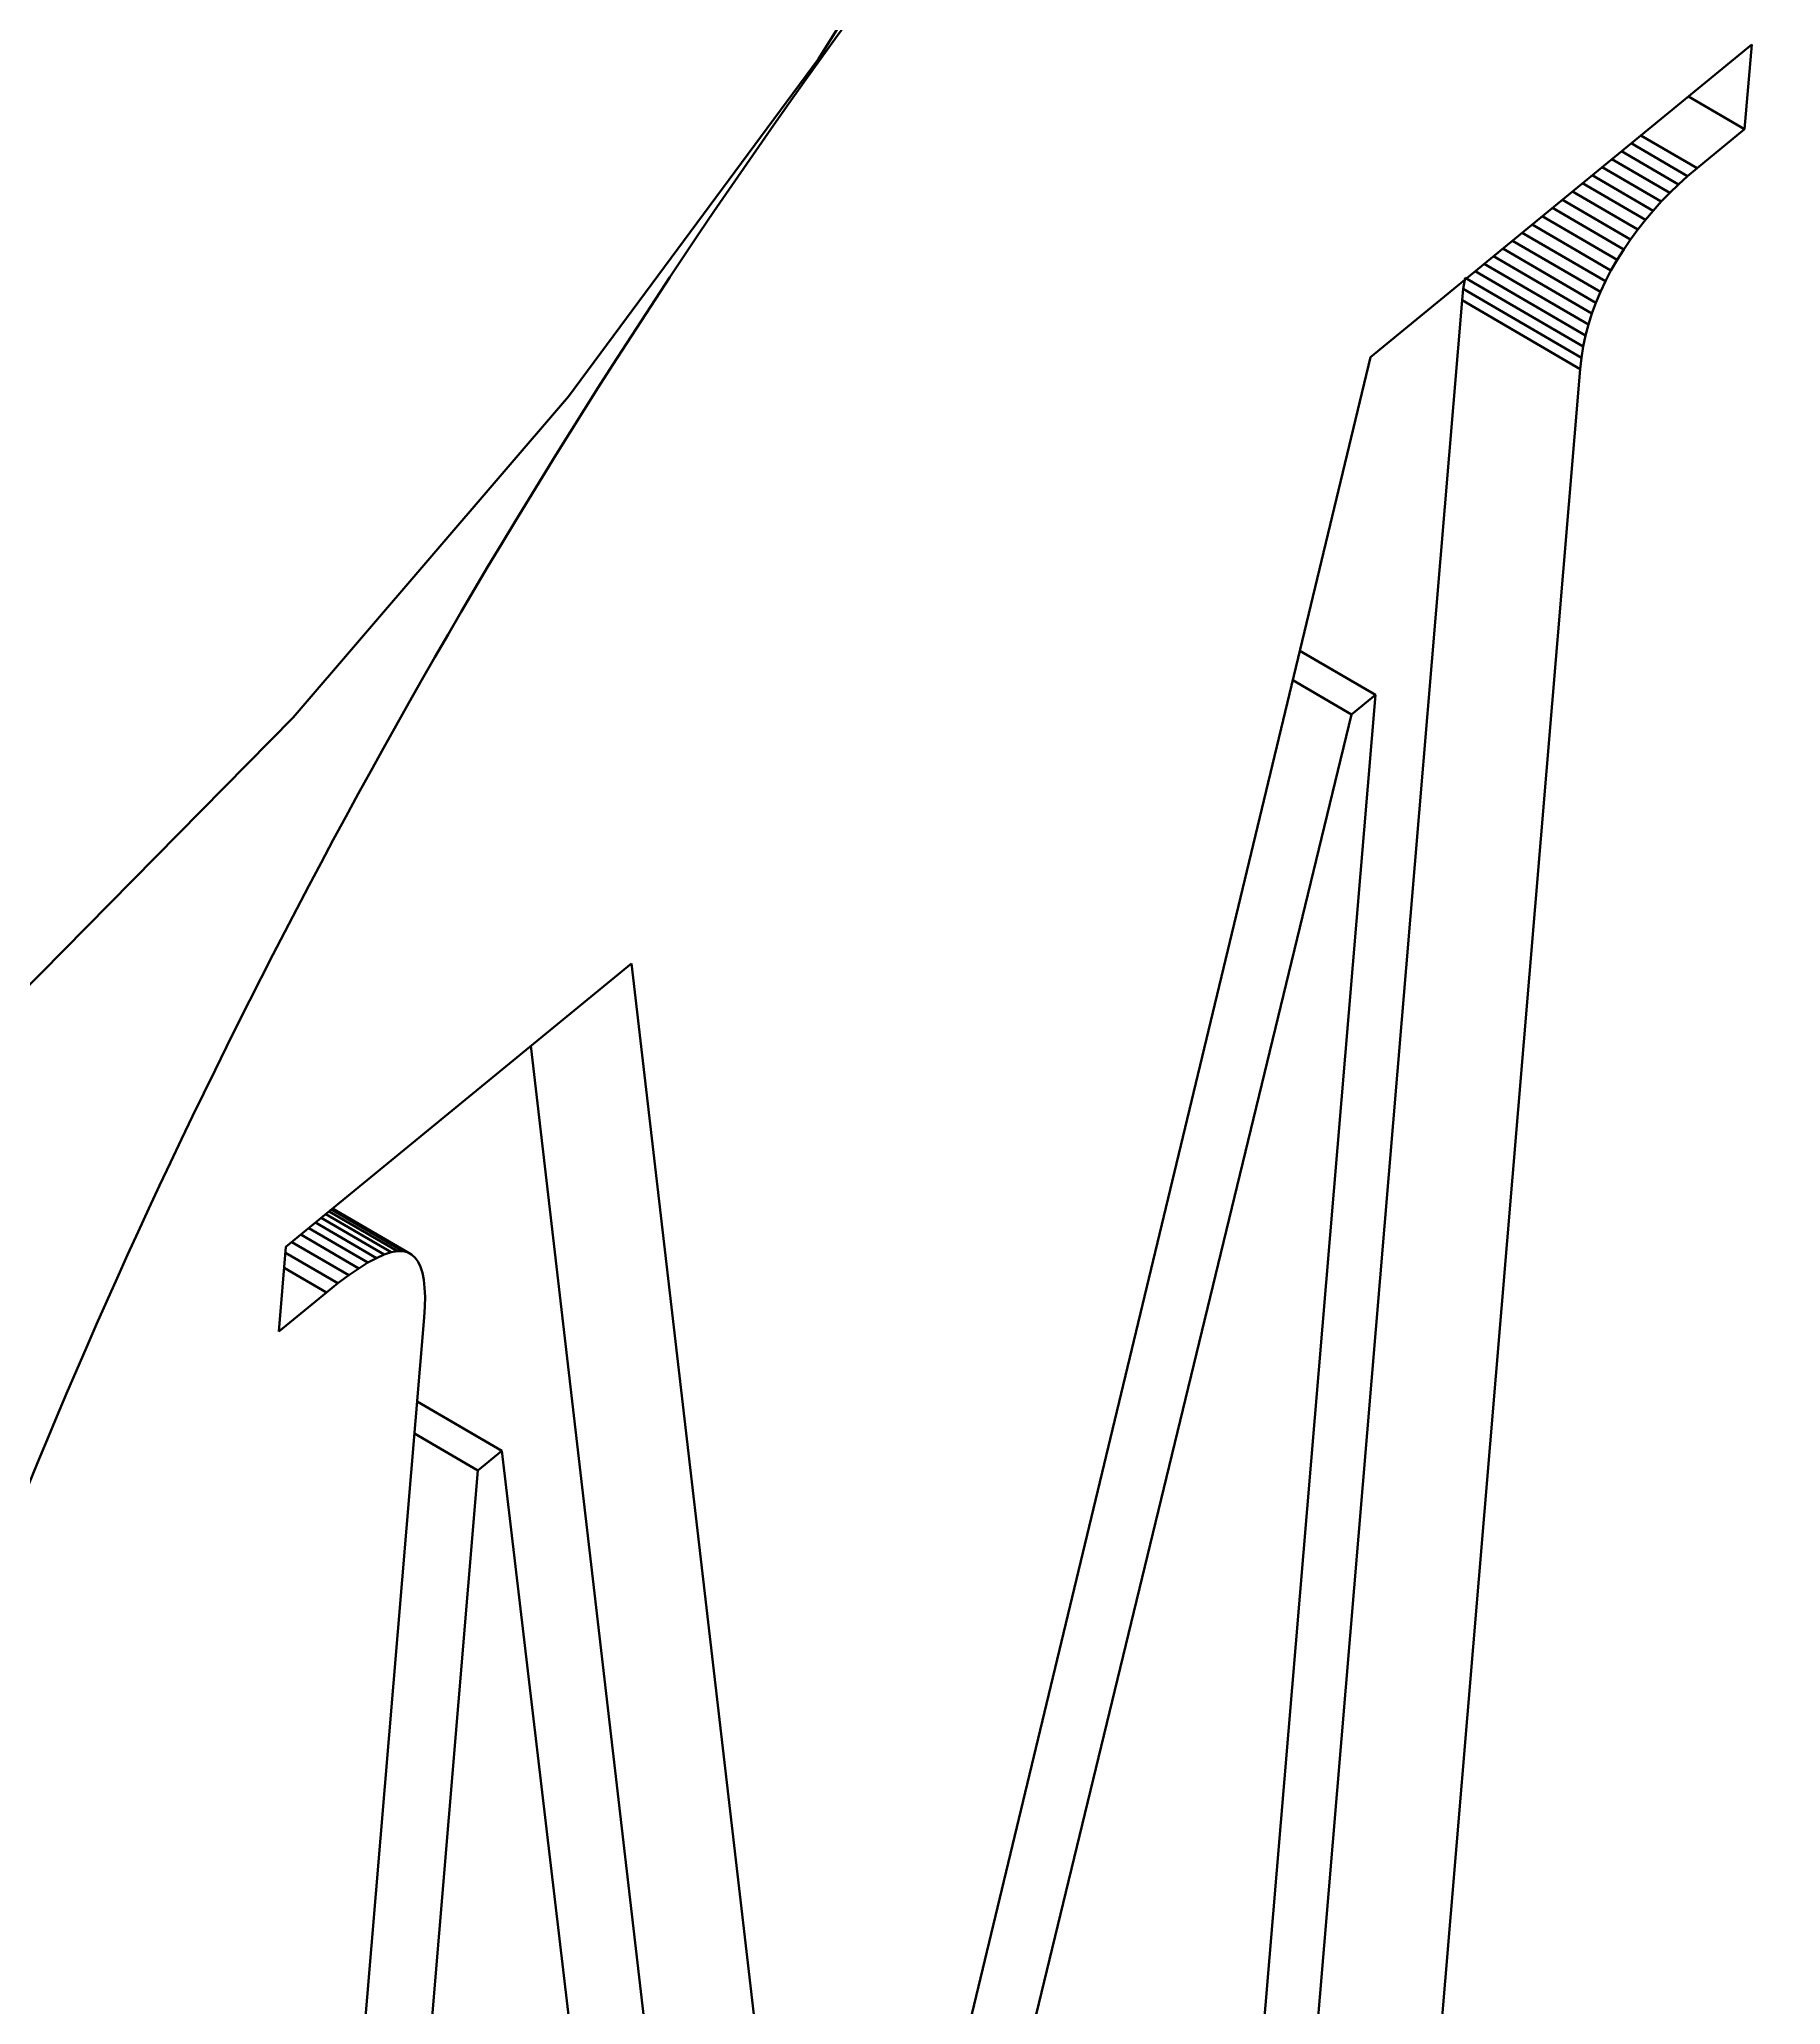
# Model space of a CAD drawing. Header units: millimetres. Extents: x 5606 to 13175, y -3239 to -2051.
# Drawn here: x 6964.978 to 6967.865, y -2734.558 to -2731.299 of the extents above; entities that cross this region are included whole.
import ezdxf

# ---------------------------------------------------------------- set-up
doc = ezdxf.new("R2010")
doc.units = ezdxf.units.MM
doc.layers.add('word_dim', color=253, linetype='Continuous')
doc.styles.get("Standard").update_dxf_attribs({"font": 'romans.shx', "bigfont": 'bigfont.shx'})
doc.dimstyles.new('RS1-4', dxfattribs={"dimscale": 4, "dimtxt": 3.5, "dimasz": 3, "dimexe": 1, "dimexo": 0, "dimgap": 1, "dimtad": 3, "dimdsep": 46, "dimtxsty": 'Standard', "dimblk1": 'OPEN', "dimblk2": 'OPEN', "dimsah": 1, "dimcen": 0, "dimclrd": 256, "dimclre": 256, "dimclrt": 3, "dimadec": 0, "dimazin": 0, "dimtfac": 1, "dimtmove": 0, "dimatfit": 3, "dimldrblk": 'OPEN', "dimfxl": 0, "dimtolj": 1, "dimtzin": 0, "dimarcsym": 0})

# ---------------------------------------------------------------- blocks, each defined once
blk = doc.blocks.new('A$C25B35021')
at = {"color": 7, "lineweight": 35, "ltscale": 0.020452}
blk.add_line((42.0621, -82.7556), (42.6945, -82.2367), dxfattribs=at)
at = {"color": 7, "lineweight": 35, "ltscale": 0.003523}
blk.add_line((42.6945, -82.2367), (42.6827, -82.3771), dxfattribs=at)
at = {"color": 7, "lineweight": 35, "ltscale": 0.002695}
blk.add_line((42.6827, -82.3771), (42.5896, -82.3229), dxfattribs=at)
at = {"color": 7, "lineweight": 35, "ltscale": 0.002705}
blk.add_line((42.5881, -82.4552), (42.4946, -82.4007), dxfattribs=at)
at = {"color": 7, "lineweight": 35, "ltscale": 0.002697}
blk.add_line((42.6037, -82.442), (42.5105, -82.3877), dxfattribs=at)
at = {"color": 7, "lineweight": 35, "ltscale": 0.002555}
blk.add_line((42.6827, -82.3771), (42.6037, -82.442), dxfattribs=at)
at = {"color": 7, "lineweight": 35, "ltscale": 0.002778}
blk.add_line((42.5586, -82.4829), (42.4625, -82.427), dxfattribs=at)
at = {"color": 7, "lineweight": 35, "ltscale": 0.002733}
blk.add_line((42.5731, -82.4689), (42.4786, -82.4139), dxfattribs=at)
at = {"color": 7, "lineweight": 35, "ltscale": 0.003022}
for p, q in [((42.5181, -82.5279), (42.4137, -82.4671)), ((40.4267, -84.2439), (40.3222, -84.1831))]:
    blk.add_line(p, q, dxfattribs=at)
at = {"color": 7, "lineweight": 35, "ltscale": 0.002923}
for p, q in [((42.5311, -82.5125), (42.43, -82.4537)), ((40.4139, -84.2496), (40.3128, -84.1908))]:
    blk.add_line(p, q, dxfattribs=at)
at = {"color": 7, "lineweight": 35, "ltscale": 0.002839}
blk.add_line((42.5445, -82.4975), (42.4464, -82.4403), dxfattribs=at)
at = {"color": 7, "lineweight": 35, "ltscale": 0.000507666}
blk.add_line((42.5881, -82.4552), (42.5731, -82.4689), dxfattribs=at)
at = {"color": 7, "lineweight": 35, "ltscale": 0.000511587}
blk.add_line((42.6037, -82.442), (42.5881, -82.4552), dxfattribs=at)
at = {"color": 7, "lineweight": 35, "ltscale": 0.003273}
for p, q in [((42.4936, -82.5602), (42.3805, -82.4943)), ((40.4486, -84.2381), (40.3354, -84.1723))]:
    blk.add_line(p, q, dxfattribs=at)
at = {"color": 7, "lineweight": 35, "ltscale": 0.003136}
for p, q in [((42.5056, -82.5438), (42.3972, -82.4807)), ((40.4382, -84.24), (40.3298, -84.1769))]:
    blk.add_line(p, q, dxfattribs=at)
at = {"color": 7, "lineweight": 35, "ltscale": 0.000503577}
blk.add_line((42.5445, -82.4975), (42.5311, -82.5125), dxfattribs=at)
at = {"color": 7, "lineweight": 35, "ltscale": 0.000505576}
blk.add_line((42.5586, -82.4829), (42.5445, -82.4975), dxfattribs=at)
at = {"color": 7, "lineweight": 35, "ltscale": 0.000505557}
blk.add_line((42.5731, -82.4689), (42.5586, -82.4829), dxfattribs=at)
at = {"color": 7, "lineweight": 35, "ltscale": 0.003595}
blk.add_line((42.4713, -82.5942), (42.347, -82.5218), dxfattribs=at)
at = {"color": 7, "lineweight": 35, "ltscale": 0.003425}
for p, q in [((42.4823, -82.577), (42.3639, -82.508)), ((40.4575, -84.2382), (40.3391, -84.1692))]:
    blk.add_line(p, q, dxfattribs=at)
at = {"color": 7, "lineweight": 35, "ltscale": 0.000506758}
blk.add_line((42.5181, -82.5279), (42.5056, -82.5438), dxfattribs=at)
at = {"color": 7, "lineweight": 35, "ltscale": 0.000503078}
blk.add_line((42.5311, -82.5125), (42.5181, -82.5279), dxfattribs=at)
at = {"color": 7, "lineweight": 35, "ltscale": 0.004216}
blk.add_line((42.4434, -82.6472), (42.2977, -82.5623), dxfattribs=at)
at = {"color": 7, "lineweight": 35, "ltscale": 0.003991}
blk.add_line((42.4517, -82.6294), (42.3138, -82.5491), dxfattribs=at)
at = {"color": 7, "lineweight": 35, "ltscale": 0.003782}
blk.add_line((42.461, -82.6117), (42.3303, -82.5356), dxfattribs=at)
at = {"color": 7, "lineweight": 35, "ltscale": 0.000507217}
blk.add_line((42.4936, -82.5602), (42.4823, -82.577), dxfattribs=at)
at = {"color": 7, "lineweight": 35, "ltscale": 0.000506629}
blk.add_line((42.5056, -82.5438), (42.4936, -82.5602), dxfattribs=at)
at = {"color": 7, "lineweight": 35, "ltscale": 0.004718}
blk.add_line((42.4293, -82.6831), (42.2662, -82.5882), dxfattribs=at)
at = {"color": 7, "lineweight": 35, "ltscale": 0.004457}
blk.add_line((42.4359, -82.6651), (42.2818, -82.5754), dxfattribs=at)
at = {"color": 7, "lineweight": 35, "ltscale": 0.000508098}
blk.add_line((42.4713, -82.5942), (42.461, -82.6117), dxfattribs=at)
at = {"color": 7, "lineweight": 35, "ltscale": 0.000510483}
blk.add_line((42.4823, -82.577), (42.4713, -82.5942), dxfattribs=at)
at = {"color": 7, "lineweight": 35, "ltscale": 0.00046886}
for p, q in [((42.2191, -82.6239), (42.2161, -82.6424)), ((42.4151, -82.738), (42.4122, -82.7565))]:
    blk.add_line(p, q, dxfattribs=at)
at = {"color": 7, "lineweight": 35, "ltscale": 0.005671}
for p, q in [((42.4151, -82.738), (42.2191, -82.6239)), ((42.4101, -82.7752), (42.2141, -82.6611)), ((42.4122, -82.7565), (42.2161, -82.6424))]:
    blk.add_line(p, q, dxfattribs=at)
at = {"color": 7, "lineweight": 35, "ltscale": 0.005293}
blk.add_line((42.4189, -82.7196), (42.2359, -82.613), dxfattribs=at)
at = {"color": 7, "lineweight": 35, "ltscale": 0.005}
blk.add_line((42.4237, -82.7013), (42.2508, -82.6007), dxfattribs=at)
at = {"color": 7, "lineweight": 35, "ltscale": 0.00049013}
blk.add_line((42.4517, -82.6294), (42.4434, -82.6472), dxfattribs=at)
at = {"color": 7, "lineweight": 35, "ltscale": 0.000498928}
blk.add_line((42.461, -82.6117), (42.4517, -82.6294), dxfattribs=at)
at = {"color": 7, "lineweight": 35, "ltscale": 0.083965}
for p, q in [((42.2141, -82.6611), (41.9334, -86.008)), ((42.4101, -82.7752), (42.1294, -86.1221)), ((40.2122, -87.695), (40.493, -84.3481))]:
    blk.add_line(p, q, dxfattribs=at)
at = {"color": 7, "lineweight": 35, "ltscale": 0.000469792}
for p, q in [((42.2161, -82.6424), (42.2141, -82.6611)), ((42.4122, -82.7565), (42.4101, -82.7752))]:
    blk.add_line(p, q, dxfattribs=at)
at = {"color": 7, "lineweight": 35, "ltscale": 0.000486174}
blk.add_line((42.4434, -82.6472), (42.4359, -82.6651), dxfattribs=at)
at = {"color": 7, "lineweight": 35, "ltscale": 0.000475888}
blk.add_line((42.4293, -82.6831), (42.4237, -82.7013), dxfattribs=at)
at = {"color": 7, "lineweight": 35, "ltscale": 0.000480068}
blk.add_line((42.4359, -82.6651), (42.4293, -82.6831), dxfattribs=at)
at = {"color": 7, "lineweight": 35, "ltscale": 0.000470426}
blk.add_line((42.4189, -82.7196), (42.4151, -82.738), dxfattribs=at)
at = {"color": 7, "lineweight": 35, "ltscale": 0.000471506}
blk.add_line((42.4237, -82.7013), (42.4189, -82.7196), dxfattribs=at)
at = {"color": 7, "lineweight": 35, "ltscale": 0.093569}
blk.add_line((41.1864, -86.3945), (42.0621, -82.7556), dxfattribs=at)
at = {"color": 7, "lineweight": 35, "ltscale": 0.003629}
blk.add_line((42.0704, -83.3154), (41.9449, -83.2424), dxfattribs=at)
at = {"color": 7, "lineweight": 35, "ltscale": 0.002824}
blk.add_line((42.0308, -83.3479), (41.9332, -83.2911), dxfattribs=at)
at = {"color": 7, "lineweight": 35, "ltscale": 0.101484}
blk.add_line((42.0308, -83.3479), (41.0742, -87.2929), dxfattribs=at)
at = {"color": 7, "lineweight": 35, "ltscale": 0.07692}
blk.add_line((41.8132, -86.3815), (42.0704, -83.3154), dxfattribs=at)
at = {"color": 7, "lineweight": 35, "ltscale": 0.001279}
blk.add_line((42.0704, -83.3154), (42.0308, -83.3479), dxfattribs=at)
at = {"color": 7, "lineweight": 35, "ltscale": 0.018536}
blk.add_line((40.2635, -84.2312), (40.8368, -83.761), dxfattribs=at)
at = {"color": 7, "lineweight": 35, "ltscale": 0.067098}
blk.add_line((40.8368, -83.761), (41.1468, -86.4269), dxfattribs=at)
at = {"color": 7, "lineweight": 35, "ltscale": 0.060781}
blk.add_line((40.6699, -83.8978), (40.9508, -86.3128), dxfattribs=at)
at = {"color": 7, "lineweight": 35, "ltscale": 0.003598}
blk.add_line((40.4653, -84.2401), (40.3409, -84.1677), dxfattribs=at)
at = {"color": 7, "lineweight": 35, "ltscale": 0.003785}
blk.add_line((40.472, -84.2438), (40.3411, -84.1676), dxfattribs=at)
at = {"color": 7, "lineweight": 35, "ltscale": 0.002736}
blk.add_line((40.3679, -84.2782), (40.2733, -84.2232), dxfattribs=at)
at = {"color": 7, "lineweight": 35, "ltscale": 0.002779}
blk.add_line((40.3845, -84.2667), (40.2884, -84.2108), dxfattribs=at)
at = {"color": 7, "lineweight": 35, "ltscale": 0.00284}
blk.add_line((40.3997, -84.2572), (40.3016, -84.2), dxfattribs=at)
at = {"color": 7, "lineweight": 35, "ltscale": 0.003522}
blk.add_line((40.2518, -84.3716), (40.2635, -84.2312), dxfattribs=at)
at = {"color": 7, "lineweight": 35, "ltscale": 0.002521}
blk.add_line((40.3499, -84.2915), (40.2628, -84.2408), dxfattribs=at)
at = {"color": 7, "lineweight": 35, "ltscale": 0.000449645}
blk.add_line((40.3997, -84.2572), (40.3845, -84.2667), dxfattribs=at)
at = {"color": 7, "lineweight": 35, "ltscale": 0.000402118}
blk.add_line((40.4139, -84.2496), (40.3997, -84.2572), dxfattribs=at)
at = {"color": 7, "lineweight": 35, "ltscale": 0.000351072}
blk.add_line((40.4267, -84.2439), (40.4139, -84.2496), dxfattribs=at)
at = {"color": 7, "lineweight": 35, "ltscale": 0.000302302}
blk.add_line((40.4382, -84.24), (40.4267, -84.2439), dxfattribs=at)
at = {"color": 7, "lineweight": 35, "ltscale": 0.000263677}
blk.add_line((40.4486, -84.2381), (40.4382, -84.24), dxfattribs=at)
at = {"color": 7, "lineweight": 35, "ltscale": 0.00022278}
blk.add_line((40.4575, -84.2382), (40.4486, -84.2381), dxfattribs=at)
at = {"color": 7, "lineweight": 35, "ltscale": 0.00020114}
blk.add_line((40.4653, -84.2401), (40.4575, -84.2382), dxfattribs=at)
at = {"color": 7, "lineweight": 35, "ltscale": 0.000191192}
blk.add_line((40.472, -84.2438), (40.4653, -84.2401), dxfattribs=at)
at = {"color": 7, "lineweight": 35, "ltscale": 0.000194404}
blk.add_line((40.4777, -84.249), (40.472, -84.2438), dxfattribs=at)
at = {"color": 7, "lineweight": 35, "ltscale": 0.000211806}
blk.add_line((40.4827, -84.2558), (40.4777, -84.249), dxfattribs=at)
at = {"color": 7, "lineweight": 35, "ltscale": 0.000232727}
blk.add_line((40.4868, -84.2642), (40.4827, -84.2558), dxfattribs=at)
at = {"color": 7, "lineweight": 35, "ltscale": 0.00203}
blk.add_line((40.3309, -84.3068), (40.2607, -84.2659), dxfattribs=at)
at = {"color": 7, "lineweight": 35, "ltscale": 0.000610054}
blk.add_line((40.3499, -84.2915), (40.3309, -84.3068), dxfattribs=at)
at = {"color": 7, "lineweight": 35, "ltscale": 0.000558935}
blk.add_line((40.3679, -84.2782), (40.3499, -84.2915), dxfattribs=at)
at = {"color": 7, "lineweight": 35, "ltscale": 0.000504095}
blk.add_line((40.3845, -84.2667), (40.3679, -84.2782), dxfattribs=at)
at = {"color": 7, "lineweight": 35, "ltscale": 0.000263461}
blk.add_line((40.4901, -84.2742), (40.4868, -84.2642), dxfattribs=at)
at = {"color": 7, "lineweight": 35, "ltscale": 0.000296407}
blk.add_line((40.4924, -84.2859), (40.4901, -84.2742), dxfattribs=at)
at = {"color": 7, "lineweight": 35, "ltscale": 0.000331295}
blk.add_line((40.4937, -84.2991), (40.4924, -84.2859), dxfattribs=at)
at = {"color": 7, "lineweight": 35, "ltscale": 0.002557}
blk.add_line((40.3309, -84.3068), (40.2518, -84.3716), dxfattribs=at)
at = {"color": 7, "lineweight": 35, "ltscale": 0.000368954}
blk.add_line((40.4945, -84.3138), (40.4937, -84.2991), dxfattribs=at)
at = {"color": 7, "lineweight": 35, "ltscale": 0.000409038}
blk.add_line((40.4941, -84.3302), (40.4945, -84.3138), dxfattribs=at)
at = {"color": 7, "lineweight": 35, "ltscale": 0.000449448}
blk.add_line((40.493, -84.3481), (40.4941, -84.3302), dxfattribs=at)
at = {"color": 7, "lineweight": 35, "ltscale": 0.004061}
blk.add_line((40.6217, -84.5694), (40.4813, -84.4877), dxfattribs=at)
at = {"color": 7, "lineweight": 35, "ltscale": 0.003044}
blk.add_line((40.5821, -84.6018), (40.4769, -84.5405), dxfattribs=at)
at = {"color": 7, "lineweight": 35, "ltscale": 0.001278}
blk.add_line((40.6217, -84.5694), (40.5821, -84.6018), dxfattribs=at)
at = {"color": 7, "lineweight": 35, "ltscale": 0.071013}
blk.add_line((40.9556, -87.3902), (40.6217, -84.5694), dxfattribs=at)
at = {"color": 7, "lineweight": 35, "ltscale": 0.075158}
blk.add_line((40.5821, -84.6018), (40.3309, -87.5976), dxfattribs=at)
at = {"color": 7, "lineweight": 35}
blk.add_lwpolyline([(39.0951, -84.4783), (39.7044, -83.9321), (40.2755, -83.3529), (40.732, -82.8208), (41.1466, -82.2605), (41.5278, -81.6539), (41.8612, -81.0243), (42.3602, -79.8343)], dxfattribs=at)
for start_param, end_param in [(5.350622, 8.699997), (4.074143, 5.350622)]:
    blk.add_ellipse((42.3568, -84.2623), major_axis=(2.5153, 4.3213), ratio=0.420639, start_param=start_param, end_param=end_param, dxfattribs=at)
blk = doc.blocks.new('aa1')
for p, q in [((-0.4, 0.06667), (0, 0)), ((0, 0), (-1, 0)), ((-0.4, -0.06667), (0, 0))]:
    blk.add_line(p, q)
blk = doc.blocks.new('aa2')
blk.add_circle((0, 0), 1)
blk = doc.blocks.new('*D276')
at = {"layer": 'DEFPOINTS', "color": 0, "linetype": 'Continuous', "ltscale": 2}
for p in [(6951.7817, -2726.9583), (7063.084, -2915.3115), (7063.084, -2915.3115)]:
    blk.add_point(p, dxfattribs=at)
at = {"layer": 'word_dim', "linetype": 'Continuous', "lineweight": -2, "ltscale": 2}
blk.add_line((6967.0438, -2752.786), (7047.8218, -2889.4839), dxfattribs=at)
at = {"layer": 'word_dim', "linetype": 'Continuous', "lineweight": -2, "ltscale": 2, "xscale": 30, "yscale": 30, "zscale": 30}
for name, p, rotation in [('aa1', (6951.7817, -2726.9583), 120.5798431427092), ('aa2', (7063.084, -2915.3115), 300.5798431427091)]:
    blk.add_blockref(name, p, dxfattribs=dict(at, rotation=rotation))
at = {"layer": 'word_dim', "color": 3, "linetype": 'Continuous', "ltscale": 2, "insert": (7007.4328, -2821.1349), "char_height": 0.000004, "attachment_point": 5, "rotation": 300.5798}
blk.add_mtext('\\A1;218.78', dxfattribs=at)
blk = doc.blocks.new('_Open')
at = {"color": 0, "lineweight": -2}
for p, q in [((-1, 0.16667), (0, 0)), ((-1, -0.16667), (0, 0)), ((0, 0), (-1, 0))]:
    blk.add_line(p, q, dxfattribs=at)

msp = doc.modelspace()

# ---------------------------------------------------------------- block references
at = {"layer": 'word_dim', "linetype": 'Continuous', "ltscale": 2}
msp.add_blockref('A$C25B35021', (6925.123, -2649.0704), dxfattribs=at)

# ---------------------------------------------------------------- dimensions: what is measured, and where the dimension line sits
at = {"layer": 'word_dim', "color": 3, "linetype": 'Continuous', "ltscale": 2}
dim = msp.add_aligned_dim(p1=(6951.7817, -2726.9583), p2=(7063.084, -2915.3115), distance=0, dimstyle='RS1-4', override={"dimtxt": 1e-06, "dimasz": 7.5, "dimgap": 0, "dimblk1": 'aa1', "dimblk2": 'aa2', "dimse1": 1, "dimse2": 1}, dxfattribs=at)
dim.commit()
dim.dimension.update_dxf_attribs({"geometry": '*D276', "text_midpoint": (7007.4328, -2821.1349)})

doc.saveas('drawing.dxf')
